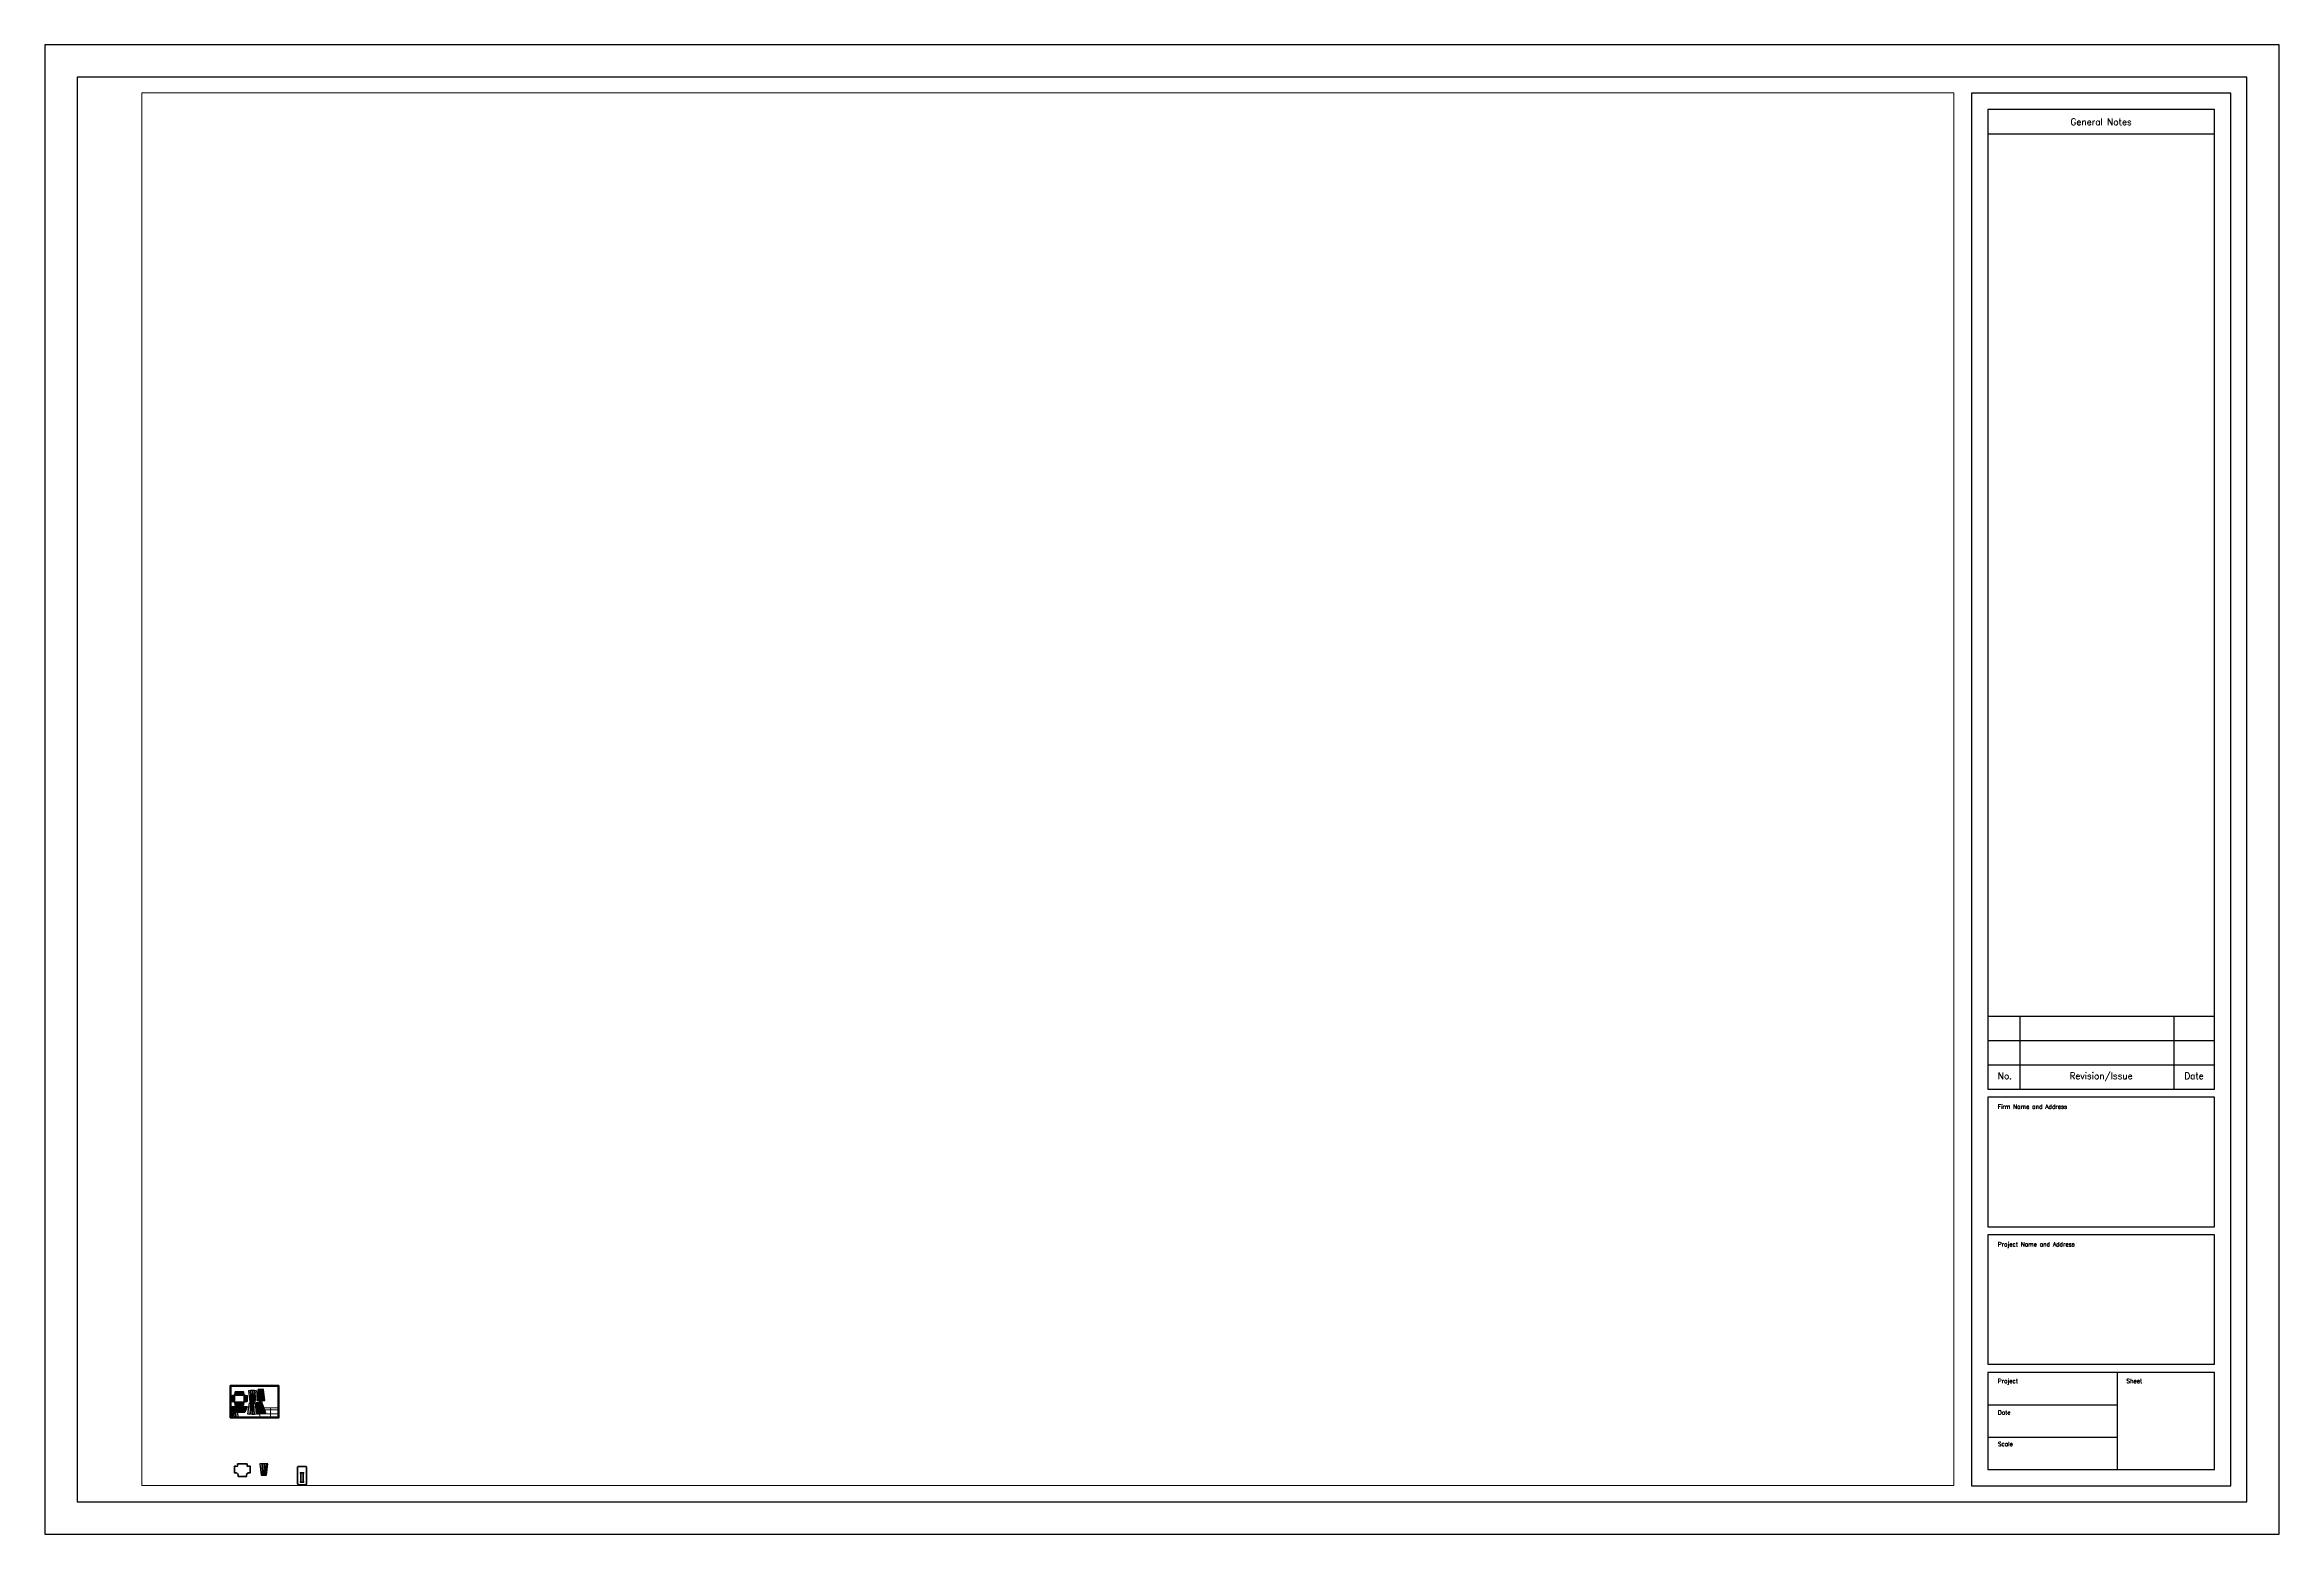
# Paper-space layout 'D-Size Layout' of a CAD drawing. Header units: inches. Extents: x 0 to 34.5, y 0 to 23.
# The model-space entities are those that its viewports show. They can reach past a viewport. Long polylines and large blocks are cut down to what shows.
import ezdxf
from ezdxf.enums import TextEntityAlignment as Align

# ---------------------------------------------------------------- set-up
doc = ezdxf.new("R2010")
doc.units = ezdxf.units.IN
doc.header["$MEASUREMENT"] = 0
doc.layers.get('0').update_dxf_attribs({"lineweight": 35})
doc.layers.add('A-BORDER', color=7, linetype='Continuous', lineweight=35)
doc.layers.add('A-TTLB', color=7, linetype='Continuous', lineweight=18)
for name, color, linetype in [('Elevation', 7, 'Continuous'), ('Title Block', 7, 'Continuous'), ('Viewport', 5, 'Continuous')]:
    doc.layers.add(name, color=color, linetype=linetype)
doc.styles.add('A-TEXT-STD', font='txt')
doc.styles.add('Roman', font='romans')

# ---------------------------------------------------------------- blocks, each defined once
blk = doc.blocks.new('Architectural Title Block')
for p, q in [((34.5, 23), (0, 23)), ((0, 23), (0, 0)), ((34.5, 0), (34.5, 23)), ((34, 22.5), (0.5, 22.5)), ((0.5, 22.5), (0.5, 0.5)), ((34, 0.5), (34, 22.5)), ((33.75, 22.25), (29.75, 22.25)), ((29.75, 22.25), (29.75, 0.75)), ((33.75, 0.75), (33.75, 22.25)), ((33.5, 22), (30, 22)), ((30, 22), (30, 6.875)), ((33.5, 6.875), (33.5, 22)), ((30, 21.625), (33.5, 21.625)), ((30, 8), (33.5, 8)), ((30.5, 6.875), (30.5, 8)), ((32.875, 6.875), (32.875, 8)), ((30, 7.625), (33.5, 7.625)), ((30, 7.25), (33.5, 7.25)), ((30, 6.875), (33.5, 6.875)), ((33.5, 6.75), (30, 6.75)), ((30, 6.75), (30, 4.75)), ((33.5, 4.75), (33.5, 6.75)), ((30, 4.75), (33.5, 4.75)), ((33.5, 4.625), (30, 4.625)), ((30, 4.625), (30, 2.625)), ((33.5, 2.625), (33.5, 4.625)), ((30, 2.625), (33.5, 2.625)), ((33.5, 2.5), (30, 2.5)), ((30, 2.5), (30, 1)), ((32, 1), (32, 2.5)), ((33.5, 1), (33.5, 2.5)), ((30, 2), (32, 2)), ((30, 1.5), (32, 1.5)), ((29.75, 0.75), (33.75, 0.75)), ((30, 1), (33.5, 1)), ((0.5, 0.5), (34, 0.5)), ((0, 0), (34.5, 0))]:
    blk.add_line(p, q)
at = {"style": 'Roman'}
for s, p in [('General Notes', (31.7483, 21.8078)), ('No.', (30.2636, 7.0784)), ('Revision/Issue', (31.7483, 7.0784)), ('Date', (33.1838, 7.0784))]:
    blk.add_text(s, height=0.1, dxfattribs=at).set_placement(p, align=Align.MIDDLE_CENTER)
for s, p in [('Firm Name and Address', (30.1554, 6.5711)), ('Project Name and Address', (30.1554, 4.4461)), ('Project', (30.1554, 2.3346)), ('Sheet', (32.1399, 2.3346)), ('Date', (30.1554, 1.8489)), ('Scale', (30.1554, 1.3632))]:
    blk.add_text(s, height=0.065, dxfattribs=at).set_placement(p)
at = {"color": 0, "style": 'Roman', "flags": 8}
for tag, p in [('FNAME', (-0.05, 6)), ('REVDATE', (-0.05, 3)), ('USER', (-0.05, 0))]:
    blk.add_attdef(tag, p, '', height=0.15, rotation=90, dxfattribs=at)

msp = doc.modelspace()

# ---------------------------------------------------------------- linework, layer by layer
for p, q in [((2.2, 16.5), (2.4, 16.8)), ((2.4, 12), (2.4, 16.8)), ((2.7, 16.8), (2.4, 16.8)), ((2.7, 16.8), (2.9, 17)), ((2.7, 12), (2.7, 16.8)), ((2.9, 11.8), (2.9, 17)), ((2.9, 17), (3.2, 17)), ((3.4, 17.5), (3.2, 17.3)), ((3.2, 17.3), (10.4, 17.3)), ((3.2, 17.3), (3.2, 17)), ((3.2, 17), (3.2, 11.8)), ((10.4, 17), (3.2, 17)), ((3.7, 18), (3.4, 17.8)), ((3.4, 17.8), (10.2, 17.8)), ((3.4, 17.5), (3.4, 17.8)), ((3.4, 17.5), (10.2, 17.5)), ((9.9, 18), (10.2, 17.8)), ((10.2, 17.5), (10.2, 17.8)), ((10.2, 17.5), (10.4, 17.3)), ((10.4, 17.3), (10.4, 17)), ((10.7, 17), (10.4, 17)), ((10.4, 17), (10.4, 11.8)), ((10.9, 16.8), (10.7, 17)), ((10.7, 11.8), (10.7, 17)), ((10.9, 12), (10.9, 16.8)), ((10.9, 16.8), (11.2, 16.8)), ((11.4, 16.5), (11.2, 16.8)), ((11.2, 12), (11.2, 16.8)), ((21.1, 21.2), (20.4, 12.8)), ((21.9, 12.7), (22.1, 21.1)), ((23.1, 21.1), (23.4, 12.7)), ((24.1, 21.2), (24.9, 12.8)), ((2.2, 12.3), (2.4, 12)), ((2.7, 12), (2.4, 12)), ((2.7, 12), (2.9, 11.8)), ((2.9, 11.8), (3.2, 11.8)), ((10.4, 11.8), (3.2, 11.8)), ((3.2, 11.5), (3.2, 11.8)), ((3.4, 11.3), (3.2, 11.5)), ((3.2, 11.5), (10.4, 11.5)), ((3.4, 11.3), (10.2, 11.3)), ((3.4, 11.3), (3.4, 11)), ((3.7, 10.7), (3.4, 11)), ((3.4, 11), (10.2, 11)), ((9.9, 10.7), (10.2, 11)), ((10.2, 11.3), (10.4, 11.5)), ((10.2, 11.3), (10.2, 11)), ((10.4, 11.5), (10.4, 11.8)), ((10.7, 11.8), (10.4, 11.8)), ((10.9, 12), (10.7, 11.8)), ((10.9, 12), (11.2, 12)), ((11.4, 12.3), (11.2, 12)), ((19.8, 11.2), (21, 2.9)), ((20.8, 11.3), (22.5, 3.1)), ((24, 3.5), (21.8, 11.6)), ((22.7, 11.9), (25.4, 3.9)), ((4.3, -35.8), (3.1, -35.8)), ((4.3, -40.6), (4.6, -40.8)), ((4.5, -35.8), (4.4, -35.8)), ((4.8, -40.8), (4.6, -40.8)), ((4.8, -35.8), (4.7, -35.8)), ((4.8, -40.8), (5.1, -41.1)), ((5, -35.8), (4.9, -35.8)), ((5.1, -41.1), (5.4, -41.1)), ((5.2, -35.8), (5.4, -35.8)), ((5.4, -35.8), (5.2, -35.8)), ((5.4, -34.1), (5.4, -35.8)), ((12.6, -34.1), (5.4, -34.1)), ((5.4, -41.3), (5.4, -41.1)), ((5.6, -41.6), (5.4, -41.3)), ((5.6, -41.6), (5.6, -41.8)), ((5.9, -42.1), (5.6, -41.8)), ((12.1, -42.1), (12.3, -41.8)), ((12.3, -41.6), (12.6, -41.3)), ((12.3, -41.6), (12.3, -41.8)), ((12.6, -34.1), (12.6, -35.8)), ((12.8, -35.8), (12.6, -35.8)), ((12.6, -35.8), (12.8, -35.8)), ((12.6, -41.3), (12.6, -41.1)), ((12.9, -41.1), (12.6, -41.1)), ((12.9, -35.8), (13, -35.8)), ((13.1, -40.8), (12.9, -41.1)), ((13.1, -40.8), (13.4, -40.8)), ((13.2, -35.8), (13.3, -35.8)), ((13.4, -35.8), (13.6, -35.8)), ((13.6, -40.6), (13.4, -40.8)), ((13.7, -35.8), (14.9, -35.8)), ((50.3, -36.6), (50.2, -36.6)), ((50.3, -48.8), (50.2, -48.8)), ((50.3, -36.6), (50.3, -35.9)), ((50.3, -49), (50.3, -48.8)), ((50.3, -49.7), (50.3, -49)), ((50.3, -49.7), (56.2, -49.7)), ((51.9, -40.7), (54.5, -40.7)), ((51.9, -40.7), (51.9, -41)), ((51.9, -41), (52, -41)), ((51.9, -47.6), (51.9, -47.3)), ((51.9, -47.3), (52, -47.3)), ((51.9, -47.6), (54.5, -47.6)), ((52, -40.8), (52.3, -40.8)), ((52, -47.5), (52.3, -47.5)), ((52.3, -47.5), (52.3, -40.8)), ((54.2, -47.5), (54.2, -40.8)), ((54.5, -40.8), (54.2, -40.8)), ((54.5, -47.5), (54.2, -47.5)), ((54.5, -40.7), (54.5, -41)), ((54.5, -41), (54.5, -41)), ((54.5, -47.6), (54.5, -47.3)), ((54.5, -47.3), (54.5, -47.3)), ((56.2, -36.6), (56.2, -35.9)), ((56.2, -36.6), (56.2, -36.6)), ((56.2, -49), (56.2, -48.8)), ((56.2, -48.8), (56.2, -48.8)), ((56.2, -49.7), (56.2, -49)), ((-4.9, -50.4), (-4.9, -51.9)), ((1.1, -50.4), (-4.9, -50.4)), ((-4.9, -53.7), (-4.9, -53.7)), ((-2.5, -51.6), (-2.5, -51.6)), ((-2.4, -51.6), (-2.4, -51.6)), ((-2.2, -51.9), (-2.3, -51.9)), ((-2.1, -51.9), (-2.2, -51.9)), ((-2.1, -51.6), (-2.1, -51.6)), ((-1.9, -53.2), (-1.9, -52.6)), ((-1.6, -51.9), (-1.8, -51.9)), ((-1.5, -51.8), (-1.4, -51.9)), ((-1.5, -51.9), (-1.5, -51.9)), ((-1.4, -51.9), (-1.4, -51.9)), ((1.1, -51.9), (1.1, -50.4)), ((1.1, -53.7), (1.1, -53.7))]:
    msp.add_line(p, q)
for points in [[(3.7, 19.3), (9.9, 19.3), (9.9, 18), (3.7, 18)], [(0.9, 12.3), (0.9, 16.5), (2.2, 16.5), (2.2, 12.3)], [(3.7, 9.5), (9.9, 9.5), (9.9, 10.7), (3.7, 10.7)], [(12.7, 12.3), (12.7, 16.5), (11.4, 16.5), (11.4, 12.3)], [(-2.6, -54.6), (-2.3, -54.6), (-1.9, -54.6), (-1.9, -54.7), (-2.2, -54.7), (-2.2, -55.2), (-2.3, -55.2), (-2.3, -55.2), (-2.3, -54.7), (-2.6, -54.7)]]:
    msp.add_lwpolyline(points, close=True)
for points in [[(4.3, -40.6), (3.1, -40.6), (3.1, -35.8), (4.3, -35.8)], [(4.4, -35.8), (4.3, -35.9), (4.3, -35.8)], [(4.7, -35.8), (4.6, -35.9), (4.5, -35.8)], [(4.9, -35.8), (4.8, -35.9), (4.8, -35.8)], [(5.2, -35.8), (5.1, -35.9), (5, -35.8)], [(5.9, -42.1), (5.9, -43.3), (12.1, -43.3), (12.1, -42.1)], [(12.8, -35.8), (12.9, -35.9), (12.9, -35.8)], [(13, -35.8), (13.1, -35.9), (13.2, -35.8)], [(13.3, -35.8), (13.4, -35.9), (13.4, -35.8)], [(13.6, -40.6), (14.9, -40.6), (14.9, -35.8), (13.7, -35.8)], [(13.6, -35.8), (13.6, -35.9), (13.7, -35.8)], [(50.2, -36.6), (50.2, -36.3), (49.9, -36.3), (49.9, -43.1)], [(50.2, -48.8), (50.2, -49), (49.9, -49), (49.9, -43.1)], [(50.3, -35.9), (56.2, -35.9)], [(52, -41), (52, -40.8)], [(52, -47.3), (52, -47.5)], [(54.5, -41), (54.5, -40.8)], [(54.5, -47.3), (54.5, -47.5)], [(56.2, -36.6), (56.2, -36.3), (56.6, -36.3), (56.6, -43.1)], [(56.2, -48.8), (56.2, -49), (56.6, -49), (56.6, -43.1)], [(-4.9, -51.9), (-4.6, -51.9)], [(-4.9, -51.9), (-4.6, -51.9), (-4.6, -51.9), (-4.9, -51.9)], [(-2.3, -51.6), (-2.3, -51.9)], [(-2.1, -51.6), (-2.1, -51.8), (-2.2, -51.6), (-2.3, -51.6)], [(-2.3, -51.9), (-2.3, -51.9), (-2.2, -51.9), (-2.2, -51.7), (-2.2, -51.9)], [(-2.1, -51.9), (-2.1, -51.6)], [(-2.1, -52.6), (-2.1, -53.2), (-2, -53.2), (-2, -52.6), (-2.1, -52.6)], [(-2, -51.6), (-2, -51.9)], [(-1.8, -51.6), (-1.8, -51.9), (-1.6, -51.9), (-1.6, -51.8), (-1.7, -51.8), (-1.7, -51.7), (-1.7, -51.7), (-1.7, -51.7), (-1.7, -51.7), (-1.7, -51.6), (-1.6, -51.6), (-1.6, -51.6), (-1.8, -51.6)], [(-1.5, -51.9), (-1.5, -51.8), (-1.4, -51.9)], [(1.1, -51.9), (0.8, -51.9), (0.8, -51.9), (1.1, -51.9)], [(17.3, -58.4), (17.3, -53.4), (24.5, -53.4), (24.5, -58.4)]]:
    msp.add_lwpolyline(points)
for points in [[(-2.5, -51.6), (-2.5, -51.8, 1), (-2.4, -51.8), (-2.4, -51.6)], [(-2.5, -51.6), (-2.5, -51.8, 1), (-2.4, -51.8), (-2.4, -51.6)], [(-2, -51.6, -1.072629), (-2, -51.9, 1.712808)], [(-1.7, -54.6), (-1.7, -55.2), (-1.6, -55.2), (-1.6, -54.9, 0.378643), (-1.4, -54.8, 0.576817), (-1.7, -54.6, 0.107641), (-1.7, -54.6, 1)], [(-1.5, -51.9), (-1.5, -51.6, -0.716794), (-1.5, -51.8)]]:
    msp.add_lwpolyline(points, format="xyb")
msp.add_circle((-2, -55), 0.154)
for centre, radius, start, end in [((22.5, 37.7), 16.6, 263.5157, 277.3189), ((17.5, 27.6), 16.6, 276.3291, 290.1322), ((22.5, 37.7), 25, 263.5377, 277.2969), ((17.5, 27.6), 25, 276.351, 290.1103)]:
    msp.add_arc(centre, radius, start, end)
for points, knots in [([(-2.4, -52.6), (-2.4, -52.6), (-2.5, -52.7), (-2.5, -52.8), (-2.4, -52.8), (-2.3, -52.9), (-2.4, -53.1), (-2.6, -53), (-2.5, -53.4), (-2.1, -53.1), (-2.2, -52.7), (-2.4, -52.8), (-2.4, -52.7), (-2.3, -52.7), (-2.4, -52.6), (-2.4, -52.6)], [0, 0, 0, 0, 0.179126, 0.282087, 0.358048, 0.478575, 0.647632, 0.792262, 0.931608, 1.309271, 1.529173, 1.680047, 1.754997, 1.854208, 1.926142, 1.926142, 1.926142, 1.926142]), ([(-1.9, -52.6), (-1.8, -52.6), (-1.6, -52.6), (-1.5, -52.9), (-1.6, -53.2), (-1.8, -53.2), (-1.9, -53.2)], [0, 0, 0, 0, 0.168927, 0.535054, 0.81629, 1.052208, 1.052208, 1.052208, 1.052208]), ([(-1.3, -52.6), (-1.3, -52.6), (-1.4, -52.6), (-1.5, -52.8), (-1.4, -52.8), (-1.3, -52.9), (-1.4, -52.9), (-1.4, -53), (-1.4, -53.2), (-1.2, -53.3), (-1.2, -53.2), (-1.2, -53.2)], [0, 0, 0, 0, 0.0820664, 0.2504654, 0.344369, 0.3804459, 0.4573205, 0.5543701, 0.729031, 0.9144915, 0.962307, 0.962307, 0.962307, 0.962307]), ([(-1.3, -52.6), (-1.3, -52.6), (-1.2, -52.6), (-1.2, -52.6), (-1.3, -52.7), (-1.3, -52.7)], [0, 0, 0, 0, 0.0595539, 0.092111, 0.1514239, 0.1514239, 0.1514239, 0.1514239]), ([(-1.3, -52.7), (-1.3, -52.7), (-1.3, -52.7), (-1.3, -52.7), (-1.3, -52.7), (-1.3, -52.7), (-1.3, -52.7), (-1.3, -52.7)], [0, 0, 0, 0, 0.0781675, 0.0781675, 0.156335, 0.156335, 0.2137307, 0.2137307, 0.2137307, 0.2137307]), ([(-1.3, -52.7), (-1.3, -52.7), (-1.3, -52.7), (-1.3, -52.8), (-1.3, -52.8), (-1.3, -52.8), (-1.3, -52.9), (-1.3, -52.9), (-1.3, -52.9), (-1.3, -53), (-1.3, -53), (-1.3, -53), (-1.3, -53), (-1.3, -53)], [0.2739119, 0.2739119, 0.2739119, 0.2739119, 0.3229832, 0.3229832, 0.3591373, 0.3591373, 0.3798858, 0.3798858, 0.4006344, 0.4006344, 0.4213829, 0.4213829, 0.4447568, 0.4447568, 0.4447568, 0.4447568]), ([(-1.3, -53), (-1.3, -53), (-1.3, -53), (-1.3, -53.1), (-1.3, -53.1), (-1.3, -53.1), (-1.3, -53.1), (-1.3, -53.1), (-1.3, -53.1), (-1.2, -53.1), (-1.2, -53.1), (-1.2, -53.1)], [0.5035666, 0.5035666, 0.5035666, 0.5035666, 0.6080484, 0.6080484, 0.7125302, 0.7125302, 0.7982324, 0.7982324, 0.8839346, 0.8839346, 0.962307, 0.962307, 0.962307, 0.962307]), ([(-1.2, -53.2), (-1.1, -53.2), (-1.1, -53.2), (-1.1, -53.1), (-1.2, -53.1), (-1.2, -53.1), (-1.2, -53.1)], [0, 0, 0, 0, 0.0641817, 0.1393607, 0.1780019, 0.2337566, 0.2337566, 0.2337566, 0.2337566])]:
    msp.add_open_spline(points, degree=3, knots=knots)
at = {"layer": 'A-BORDER'}
for points in [[(0, 0), (36, 0), (36, 24), (0, 24), (0, 0)], [(0.5, 0.5), (35.5, 0.5), (35.5, 23.5), (0.5, 23.5), (0.5, 0.5)]]:
    msp.add_lwpolyline(points, dxfattribs=at)
at = {"layer": 'A-TTLB'}
for p, q in [((22, 6), (36, 6)), ((22, 3), (36, 3)), ((30, 0), (30, 7.5))]:
    msp.add_line(p, q, dxfattribs=at)
msp.add_lwpolyline([(22, 0), (36, 0), (36, 7.5), (22, 7.5), (22, 0)], dxfattribs=at)
at = {"layer": 'Elevation'}
for p, q in [((20.6, 21.2), (19.7, 12.9)), ((21.6, 21.1), (21.2, 12.7)), ((21.2, 12.7), (21.6, 21.1)), ((22.6, 21.1), (22.7, 12.7)), ((22.7, 12.7), (22.6, 21.1)), ((23.6, 21.1), (24.2, 12.8)), ((24.2, 12.8), (23.6, 21.1)), ((25.7, 12.9), (24.6, 21.2)), ((4.9, 8.6), (4.9, 4.3)), ((4.9, 4.6), (4.9, 4.3)), ((4.9, 4.3), (10.9, 4.3)), ((10.9, 8.6), (10.9, 4.3)), ((20.3, 2.8), (19.3, 11.1)), ((20.3, 11.2), (21.8, 3)), ((21.8, 3), (20.3, 11.2)), ((21.3, 11.4), (23.2, 3.3)), ((23.2, 3.3), (21.3, 11.4)), ((22.3, 11.7), (24.7, 3.6)), ((24.7, 3.6), (22.3, 11.7)), ((23.2, 12), (26.1, 4.1)), ((51.9, -41), (51.9, -40.7)), ((51.9, -47.3), (51.9, -47.6)), ((-4.9, -51.9), (-4.6, -51.9)), ((-4.9, -54.2), (-4.9, -54.6)), ((-4.9, -55.1), (-4.9, -55.4)), ((-4.9, -55.9), (-4.9, -56.3)), ((1.1, -54.2), (1.1, -54.6)), ((1.1, -55.1), (1.1, -55.4)), ((1.1, -55.9), (1.1, -56.3))]:
    msp.add_line(p, q, dxfattribs=at)
for points in [[(14.5, 11.9), (15.5, 12), (15.1, 20.3), (13.7, 20.2)], [(15.5, 12), (16.5, 12), (16.6, 20.4), (15.1, 20.3)], [(16.5, 12), (17.5, 11.9), (18.1, 20.3), (16.6, 20.4)], [(17.5, 11.9), (18.4, 11.8), (19.6, 20.1), (18.1, 20.3)], [(0.2, 8.4), (1.2, 8.4), (1.5, 0), (0, 0)], [(1.2, 8.4), (2.2, 8.5), (3, 0.1), (1.5, 0)], [(3.3, 5.4), (3.8, 5.4), (3.8, 5.1), (1.3, 5.1), (1.3, 6.9), (1.8, 6.9), (1.8, 6.5), (2.3, 6.5), (2.3, 6.1), (2.8, 6.1), (2.8, 5.8), (3.3, 5.8)], [(3.3, 4.7), (3.8, 4.7), (3.8, 5.1), (1.3, 5.1), (1.3, 3.3), (1.8, 3.3), (1.8, 3.6), (2.3, 3.6), (2.3, 4), (2.8, 4), (2.8, 4.3), (3.3, 4.3)], [(2.2, 8.5), (3.2, 8.6), (4.5, 0.3), (3, 0.1)], [(3.1, 8.6), (3.1, 8.1), (4.9, 8.1), (4.9, 8.6)], [(3.2, 8.6), (4.2, 8.8), (6, 0.5), (4.5, 0.3)], [(3.4, 7.7), (3.4, 7.2), (4.9, 7.2), (4.9, 7.7)], [(3.8, 6.8), (3.8, 6.3), (4.9, 6.3), (4.9, 6.8)], [(4.2, 6), (4.2, 5.5), (4.9, 5.5), (4.9, 6)], [(4.5, 5.1), (4.5, 4.6), (4.9, 4.6), (4.9, 5.1)], [(4.9, 8.6), (10.9, 8.6), (10.9, 8.1), (4.9, 8.1)], [(4.9, 7.7), (10.9, 7.7), (10.9, 7.2), (4.9, 7.2)], [(4.9, 6.8), (10.9, 6.8), (10.9, 6.3), (4.9, 6.3)], [(4.9, 6), (10.9, 6), (10.9, 5.5), (4.9, 5.5)], [(4.9, 5.1), (10.9, 5.1), (10.9, 4.6), (4.9, 4.6)], [(12.7, 8.6), (12.7, 8.1), (10.9, 8.1), (10.9, 8.6)], [(12.3, 7.7), (12.3, 7.2), (10.9, 7.2), (10.9, 7.7)], [(12, 6.8), (12, 6.3), (10.9, 6.3), (10.9, 6.8)], [(11.6, 6), (11.6, 5.5), (10.9, 5.5), (10.9, 6)], [(11.2, 5.1), (11.2, 4.6), (10.9, 4.6), (10.9, 5.1)], [(14.4, 11.2), (15.4, 11), (14.7, 2.7), (13.2, 2.8)], [(15.4, 11), (16.4, 11), (16.2, 2.6), (14.7, 2.7)], [(16.4, 11), (17.4, 11), (17.7, 2.6), (16.2, 2.6)], [(17.4, 11), (18.4, 11.1), (19.2, 2.7), (17.7, 2.6)], [(22.9, -42.4), (23.9, -42.3), (23.6, -33.9), (22.1, -34)], [(23.9, -42.3), (24.9, -42.3), (25.1, -33.9), (23.6, -33.9)], [(24.9, -42.3), (25.9, -42.4), (26.6, -34), (25.1, -33.9)], [(25.9, -42.4), (26.9, -42.5), (28, -34.1), (26.6, -34)]]:
    msp.add_lwpolyline(points, close=True, dxfattribs=at)
for points in [[(-4.9, -51.9), (-5.4, -51.9), (-5.4, -52.3), (-5.9, -52.3), (-5.9, -52.6), (-6.4, -52.6), (-6.4, -53), (-6.9, -53), (-6.9, -53.3), (-7.4, -53.3), (-7.4, -53.7), (-4.9, -53.7)], [(-4.9, -53.7), (-6.7, -53.7), (-6.7, -54.2), (-4.9, -54.2)], [(-4.9, -54.6), (-6.3, -54.6), (-6.3, -55.1), (-4.9, -55.1)], [(-4.9, -55.4), (-6, -55.4), (-6, -55.9), (-4.9, -55.9)], [(-4.9, -56.3), (-5.6, -56.3), (-5.6, -56.8), (-4.9, -56.8)], [(1.1, -51.9), (1.6, -51.9), (1.6, -52.3), (2.1, -52.3), (2.1, -52.6), (2.6, -52.6), (2.6, -53), (3.1, -53), (3.1, -53.3), (3.6, -53.3), (3.6, -53.7), (1.1, -53.7)], [(1.1, -53.7), (2.9, -53.7), (2.9, -54.2), (1.1, -54.2)], [(1.1, -54.6), (2.5, -54.6), (2.5, -55.1), (1.1, -55.1)], [(1.1, -55.4), (2.2, -55.4), (2.2, -55.9), (1.1, -55.9)], [(1.1, -56.3), (1.8, -56.3), (1.8, -56.8), (1.1, -56.8)]]:
    msp.add_lwpolyline(points, dxfattribs=at)

# ---------------------------------------------------------------- texts
at = {"layer": 'A-TTLB', "style": 'A-TEXT-STD'}
for s, p in [('PROJECT', (22.4, 6.5)), ('DRAWING TITLE', (22.4, 3.4)), ('SHEET', (30.4, 6.5)), ('DATE', (30.4, 4.2)), ('SCALE', (30.4, 1.2))]:
    msp.add_text(s, height=0.18, dxfattribs=at).set_placement(p)

psp = doc.layouts.new('D-Size Layout')

# ---------------------------------------------------------------- block references
at = {"layer": 'Title Block'}
psp.add_blockref('Architectural Title Block', (0, 0), dxfattribs=at)

# ---------------------------------------------------------------- viewports
at = {"layer": 'Viewport'}
psp.add_viewport(center=(15.488, 11.505), size=(27.976, 21.4991), view_center_point=(605.967, 465.994), view_height=1031.95692, dxfattribs=at)

doc.saveas('drawing.dxf')
